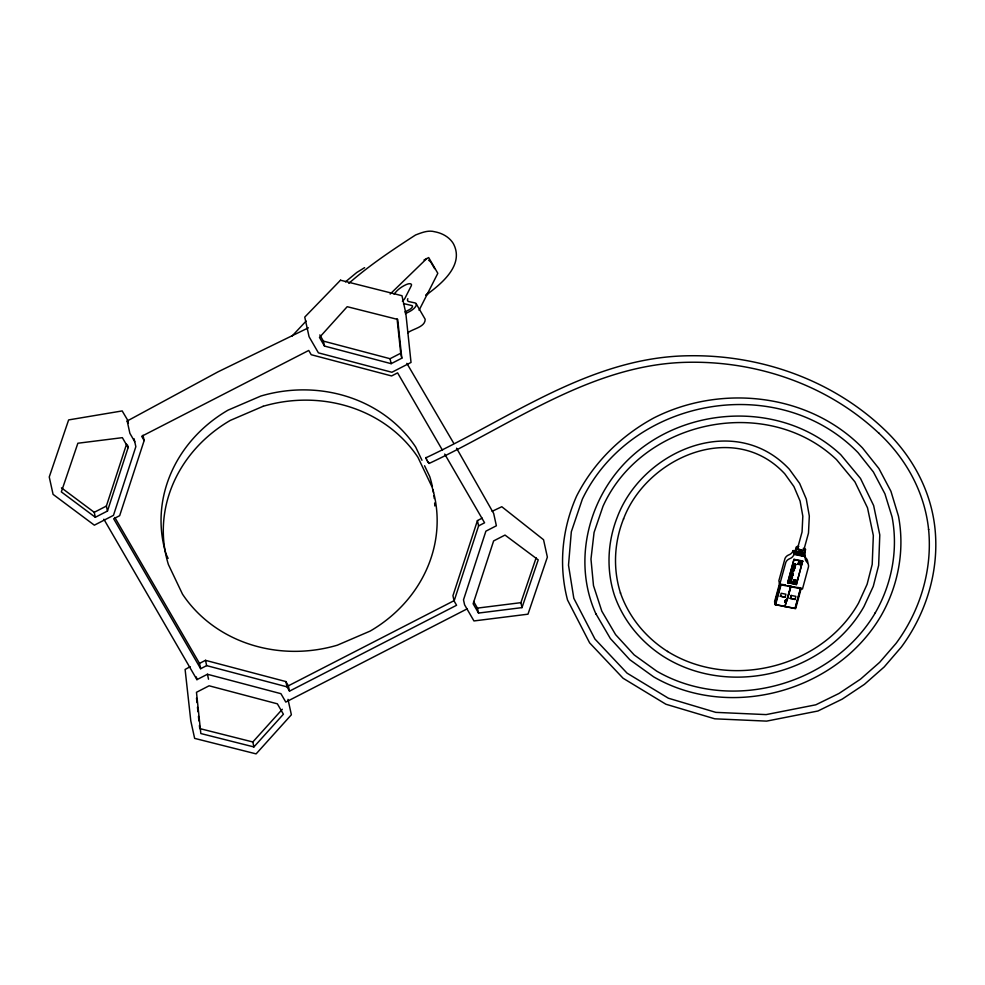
<?xml version="1.0" encoding="UTF-8"?>
<svg xmlns="http://www.w3.org/2000/svg" width="985" height="985" viewBox="0 0 985 985"><rect width="100%" height="100%" fill="white"/><g stroke="black" fill="none" stroke-linecap="round" stroke-linejoin="round"><path stroke-width="1.48" d="M795.584 579.796L795.794 580.596M800.202 564.134C798.798 565.956 801.224 562.62 799.611 563.765M790.684 575.166L791.214 574.526M792.383 577.247C790.918 579.426 792.691 575.511 790.93 577.087M792.642 575.4C790.659 574.341 793.516 575.843 792.125 575.868M789.416 579.611L789.945 580.263M792.654 567.766L794.107 567.754M794.07 567.619L794.55 568.37L794.353 567.766M795.043 566.104L793.541 565.661L793.294 566.35M795.609 564.59L795.363 564.811M800.657 563.974L800.386 563.186M426.603 459.441L425.963 457.496L426.406 457.939M595.9 613.766L610.343 638.514L629.747 659.667L653.671 676.867C729.799 720.934 836.093 691.864 880.652 616.438L880.799 616.216C898.172 586.124 905.018 550.356 898.455 516.115L890.933 491.293L878.915 468.552L862.491 447.941C808.968 393.175 720.811 383.781 653.72 417.997C620.858 435.875 593.536 462.691 576.57 496.169C562.053 528.81 558.421 565.341 567.52 599.988L589.621 642.86L623.074 678.246L665.909 704.238L714.79 718.816L766.625 721.118L817.919 711.01L842.224 699.116L864.411 684.353L884.21 666.943L901.361 647.034C926.306 613.298 939.247 570.82 935.024 528.896L934.987 528.539C930.936 490.001 911.642 454.959 883.471 428.697L883.262 428.487C831.389 379.57 760.088 354.698 689.217 355.757C591.616 356.693 510.907 417.935 426.074 457.717L426.333 458.788M429.091 463.282L427.318 460.918M789.182 579.402L789.97 580.571M792.346 567.705L792.802 568.554M795.412 566.498C795.572 564.774 791.608 565.181 793.307 566.707M803.994 549.396L808.488 533.057L809.313 516.054L806.284 499.038L799.635 483.413L789.367 469.266C735.327 411.558 643.316 449.862 617.607 516.337L617.509 516.62C607.56 541.43 606.157 569.33 614.295 594.866L614.406 595.199C623.271 620.796 641.272 642.479 664.112 656.909L664.333 657.032C730.119 697.934 825.836 674.159 864.005 606.501L873.276 586.346L878.645 565.39L879.79 534.941L873.646 505.576L860.496 478.451L840.771 454.713C784.454 401.905 690.62 404.49 633.54 454.738C589.387 493.399 571.362 559.825 596.011 614.098M798.416 564.22L798.872 562.977M793.972 570.389L792.925 570.204L793.578 569.625M794.279 579.845L793.578 580.67M790.364 574.846L790.893 575.696M794.366 569.97L794.07 570.734M789.33 581.987L789.896 581.125L790.992 581.507M800.608 564.171L800.571 563.383M804.179 552.4L804.363 551.662M804.363 553.89L804.548 553.164A4.925 1.847 15.4 0 1 802.098 553.681L801.408 552.93L801.913 554.407A4.937 1.847 15.4 0 0 804.363 553.89L802.824 553.311A3.251 1.219 15.4 0 1 801.199 553.656M798.65 552.166L799.401 550.96L798.65 552.166A4.913 1.847 15.4 0 0 802.295 552.954L801.802 551.477A3.238 1.219 15.4 0 1 800.202 551.218M801.913 554.407L802.098 553.681M779.726 582.898L774.567 601.798L775.195 604.667L795.646 608.656L801.211 588.304M807.663 562.891A6.796 6.181 -12.4 0 0 806.013 558.163A6.735 6.132 -12.4 0 1 804.486 552.794L805.324 556.636A6.735 6.132 -12.4 0 0 806.85 562.004A6.796 6.181 -12.4 0 1 808.513 566.732L802.479 589.018L779.701 584.573L785.833 562.312A6.796 6.181 -12.4 0 1 789.785 558.667A6.735 6.132 -12.4 0 0 793.947 554.407L793.097 550.566L795.929 551.12M779.8 584.61L775.035 602.069L775.589 604.568L795.178 608.398L800.743 588.033L797.936 587.491M775.195 604.667L780.76 584.302M775.589 604.568L781.24 584.179M780.416 596.368L781.167 593.278L785.882 594.201L785.131 597.292L780.379 596.184L785.131 597.292M797.838 555.072L798.601 553.865L797.838 555.072L795.129 553.471L795.326 552.733A4.925 1.847 15.4 0 1 795.154 551.231L794.944 551.969L795.511 551.662M796.372 584.61L802.652 561.007L796.372 584.61L787.655 582.591L794.008 559.32L801.211 560.724M787.729 582.923L794.008 559.32M788.763 580.99L788.431 582.283L789.022 581.285M791.25 572.544L790.795 573.799L791.115 572.581M789.736 581.199L789.342 582.172L789.022 581.175M790.081 577.419L790.906 576.951M791.09 573.75L791.287 572.753L793.294 573.787M792.814 571.091L792.802 572.273L793.085 571.386M785.193 602.13L785.513 600.197L786.695 600.431M786.227 600.345L785.488 600.05C783.334 601.823 786.88 602.931 784.934 602.069M784.836 606.551L785.907 602.598M785.033 606.588L790.746 586.087L788 585.546M786.904 600.493L790.943 586.124M787.052 600.678L790.98 586.272M793.873 583.095L792.802 583.021L793.873 583.095L794.119 581.926L793.134 581.692M792.888 583.058C797.296 583.662 793.664 584.031 794.427 581.975L795.511 581.901M798.65 562.201C801.655 563.075 800.325 563.198 800.091 561.265L801.125 561.598M802.8 555.774L801.507 555.86L801.716 555.134A4.937 1.859 15.4 0 1 798.035 554.346M794.181 583.145L794.427 581.975M799.832 562.435L800.091 561.265M790.364 598.351L791.164 595.445L795.868 596.356L795.117 599.446L790.364 598.351L795.117 599.446M790.401 598.535L791.164 595.445M802.566 555.823L804.166 554.617A4.925 1.847 15.4 0 0 804.339 553.681M795.067 608.336L800.62 587.971M797.727 547.734L802.061 531.974L802.824 516.177L800.091 501.045L793.91 486.541L784.799 473.847C734.465 419.462 646.874 456.868 623.493 519.033L623.591 518.75C614.135 542.353 612.793 568.887 620.538 593.167L620.427 592.835C628.861 617.189 645.988 637.812 667.707 651.541L667.485 651.405C730.451 690.534 822.044 667.781 858.575 603.042L867.108 584.277L872.205 564.38L873.338 535.508L867.502 507.792L854.931 481.862L836.487 459.589C767.13 393.778 642.097 419.561 602.98 506.339L594.066 532.466L590.975 559.123L593.487 585.607L601.835 611.217L615.588 634.623L634.18 654.914L656.712 671.154C730.033 713.583 832.362 685.511 875.259 612.892L875.111 613.126C891.807 584.216 898.369 549.852 892.078 516.965L884.924 493.83L873.387 471.975L858.083 452.681C778.704 371.197 631.422 397.386 582.357 499.136L571.325 531.765L568.505 565.193L573.812 598.289L594.94 639.043L627.063 673.149L668.396 698.217L715.824 712.364L766.121 714.605L815.826 704.804L839.011 693.452L860.508 679.158L879.691 662.289L896.054 643.39C920.15 610.798 932.647 569.749 928.572 529.24L928.609 529.585C924.73 492.315 906.003 458.481 878.768 433.117L878.965 433.326C828.274 385.517 758.598 361.224 689.34 362.258C592.933 363.305 512.877 424.264 429.078 463.467L428.45 462.851M798.786 553.139A3.251 1.219 15.4 0 1 797 552.068L797.222 551.341L795.535 552.006A4.937 1.847 15.4 0 0 798.256 553.619L798.995 552.413A3.251 1.219 15.4 0 1 798.256 552.092M801.507 555.86L801.002 554.383A3.238 1.219 15.4 0 1 799.401 554.124M802.295 552.954L801.802 551.477M798.244 553.619L798.995 552.413M107.463 511.03L128.136 447.609L122.362 437.66L77.864 443.238L61.341 491.897L95.323 517.273L107.463 511.03L106.38 506.068L126.572 444.087M142.985 435.271L144.155 440.554L119.665 515.684L113.669 518.763L200.657 668.704L206.653 665.626L287.041 686.865L289.516 691.125L456.584 605.27L454.11 601.01L452.94 595.716L477.429 520.597L482.219 518.122M454.11 601.01L478.587 525.891L477.429 520.597M521.988 607.622L538.216 559.862L505.01 535.077L493.62 540.925L473.132 603.78L478.525 613.064L521.988 607.622L520.905 602.66L536.135 557.793M792.666 569.638L792.642 570.352L792.137 569.502M798.022 563.715C799.66 561.536 797.604 565.008 798.995 563.9M794.341 570.13L793.356 570.906A1.662 1.514 -12.4 0 1 792.716 570.734L791.989 569.946M790.549 581.433L790.795 581.889M800.583 564.023L800.152 564.713M792.876 566.006L795.154 565.907M789.145 579.685L791.411 579.586M790.179 580.497L791.497 580.448L791.534 579.586M793.898 563.851L794.895 564.873M793.701 563.986L795.387 564.208M793.393 565.698L793.676 566.572M794.181 568.394L792.925 567.68M795.572 564.454L793.922 563.715M790.623 580.263L791.226 579.697L789.576 579.586M791.127 580.337L789.835 579.488M792.999 569.687L793.159 570.524L793.344 569.49M419.068 310.3L437.82 273.313L428.684 257.577L424.018 259.978M790.696 575.043L792.162 574.624M791.041 582.307L790.413 581.101M790.77 582.172L790.105 581.359L789.539 582.369M789.674 582.492L790.364 581.507M790.068 576.126L789.896 577.53L790.315 576.422M792.149 577.764L792.359 576.828L790.82 576.52M791.053 581.495L790.475 582.221M790.265 582.689L790.93 582.27M800.485 564.257L799.66 564.442M793.701 579.685L793.812 580.978M789.711 578.195L791.915 578.626M789.674 578.06L791.965 578.897L789.551 578.072M795.56 582.16L793.319 581.47M795.24 583.612L794.144 583.009M801.261 561.585C797.099 559.234 801.064 562.595 798.429 562.176M794.119 581.926L793.344 581.618M796.003 580.707L794.821 581.187M799.377 563.395L798.897 564.171M799.18 563.839L799.672 563.137M793.331 573.787L791.398 572.482M799.155 564.331L799.574 563.617M792.777 569.638L792.642 570.352M253.908 746.938L283.397 714.224L277.376 703.832L209.103 685.794L196.471 692.295L200.829 733.542L253.908 746.938L252.825 741.976L282.313 709.262M792.519 567.446L792.987 568.653M795.732 564.91L795.461 563.802M795.314 566.498L794.636 566.831M791.497 580.448L791.214 579.328M390.159 294.059L426.727 258.587M394.049 294.047L397.053 290.747A13.716 5.479 -30.1 0 1 406.128 284.628A6.144 2.45 -30.1 0 1 411.287 284.271L411.484 284.579A9.431 3.768 -30.1 0 1 411.053 286.253L405.094 297.999A9.801 3.915 -30.1 0 1 402.373 301.262M292.028 336.107L306.113 321.073M425.988 295.18C441.12 284.049 464.908 265.039 453.272 243.48C449.246 236.966 442.043 233.088 434.656 231.746C428.044 229.936 421.666 232.682 415.584 234.972C392.473 249.894 369.51 265.224 348.776 283.385M795.892 580.854L795.08 581.187M345.464 281.858L356.755 272.5L364.61 267.649M790.709 575.141L791.238 574.711L791.152 575.56M798.503 563.112L798.109 564.343L799.13 564.183M795.523 580.781L794.205 580.756M792.962 569.293L794.008 569.478M791.608 574.674L792.359 574.637M792.593 575.893L792.728 574.698M793.688 563.654L793.639 564.737M789.317 579.426L790.118 579.192M134.748 441.711L129.885 433.326L127.176 421.014L217.98 371.862L308.391 327.82M190.167 666.673L185.106 669.468L190.807 720.983L194.636 738.381L256.112 753.882L291.375 714.765L287.989 699.35M797.899 547.451L797.899 547.451A3.251 1.219 15.4 0 0 799.303 549.298A3.251 1.219 15.4 0 0 803.28 549.938A3.251 1.219 15.4 0 0 803.255 548.313M404.798 312.048L409.698 309.487A4.371 1.748 -30.1 0 0 412.099 305.609L404.946 303.897A10.81 4.322 -30.1 0 0 403.518 303.946M405.34 313.723L409.415 311.629A8.717 3.484 -30.1 0 0 415.719 306.384A8.717 3.484 -30.1 0 0 414.833 302.875L408.947 301.619A8.336 3.337 -30.1 0 1 407.852 298.677M407.679 332.942C412.124 328.867 425.335 327.377 425.175 319.275L416.052 303.54M319.829 334.937L323.4 341.106L390.06 358.712L400.723 353.233L397.09 318.943M61.464 487.846L94.24 512.311L106.38 506.068M391.156 363.674L401.806 358.195L397.706 319.435L347.2 306.692L319.485 337.436L324.496 346.067L391.156 363.674L390.06 358.712M200.657 668.704L199.499 663.41L205.496 660.332L285.884 681.571L288.346 685.831L289.516 691.125M478.587 525.891L484.583 522.801L444.703 454.073M103.868 519.218L196.938 679.65L207.429 674.257L280.934 693.686L285.798 702.071L467.013 608.939M288.346 685.831L454.073 600.665M795.338 564.664L793.688 564.27M794.944 566.461L793.368 566.301M794.439 568.308L792.679 567.963M798.97 564.306L798.207 564.43M492.155 511.301L501.796 506.733L543.548 539.731L547.365 557.116L527.985 614.184L473.957 620.944L464.6 604.827L463.504 599.865L485.888 531.174L496.378 525.781L493.67 513.468L456.56 448.187M795.782 579.685L795.818 580.461M795.548 564.873L793.972 564.824M792.703 567.483L794.489 567.631M794.341 568.64L794.624 567.606M792.482 574.538L792.962 575.326L792.248 575.72M793.861 570.684L793.319 570.771A1.662 1.514 -12.4 0 1 792.691 570.598L792.174 570.216M795.375 580.842L794.612 580.879M792.913 567.409L793.59 567.36M793.171 574.033L791.287 572.753M473.588 601.466L477.429 608.102L520.905 602.66M794.156 568.825L793.417 568.653M794.686 566.56L793.996 566.535M793.073 567.643L793.75 567.668M790.93 575.289L792.26 574.772L790.623 575.462M794.439 566.991L792.839 566.018M793.664 568.69L794.723 568.604L794.76 567.754M790.696 580.682L789.367 580.14M795.129 553.471L796.212 553.521M795.535 552.006L797.013 552.068M791.337 576.299L792.445 577.235M790.856 575.548L791.238 574.711M800.805 555.109L798.342 554.641M793.861 565.636L794.993 566.141M794.846 581.335L793.984 580.965M790.315 579.057L791.029 579.229M793.947 554.407L805.324 556.636M794.082 559.652L802.726 561.339M798.552 562.337L800.928 562.546M794.464 582.123L795.474 582.32M788.406 582.147L789.564 582.504M787.655 582.591L796.299 584.277M782.521 584.474L785.71 585.053M782.188 584.585L785.057 585.139M787.926 585.706L790.783 586.26M792.445 586.592L799.746 588.008M786.904 599.754L786.104 602.611M785.673 600.407L786.301 600.345M795.08 563.765L793.885 563.58L793.812 564.861M793.799 567.249L794.649 567.754M252.825 741.976L199.746 728.58L199.413 725.526M790.29 580.362L789.638 579.98M793.467 566.67L795.08 566.855L795.264 565.907M793.812 569.268L794.39 569.958M795.264 563.703L795.584 565.008L793.775 564.725M428.586 260.138L430.433 261.69M790.647 575.597L790.339 574.957M794.119 569.428L794.403 570.106M431.135 262.638L434.619 268.634M790.29 576.287L790.672 576.914M406.854 363.354L453.654 443.151M128.321 421.26L122.177 410.93L68.63 419.918L49.25 476.986L53.079 494.371L94.351 525.177L113.46 515.364L135.844 446.673L134.095 438.756M427.724 461.731L428.143 462.445M144.155 440.554L141.68 436.293L308.748 350.451L311.211 354.711L391.599 375.95L397.595 372.859L442.474 450.231M114.814 517.457L199.499 663.41M127.176 421.014L128.419 423.402M427.305 460.943L426.53 459.355M421.974 460.278L415.695 447.079A137.481 124.996 -12.4 0 0 260.877 396.032L228.027 410.154A137.481 124.996 -12.4 0 0 166.157 554.309L168.103 558.409M424.572 465.745L429.78 476.678A137.481 124.996 -12.4 0 1 432.403 486.725M779.701 584.573L778.864 580.731L784.996 558.47A6.796 6.181 -12.4 0 1 788.936 554.838A6.735 6.132 -12.4 0 0 793.097 550.566M477.429 608.102L478.525 613.064M400.723 353.233L401.806 358.195M323.4 341.106L324.496 346.067M285.884 681.571L287.041 686.865M205.496 660.332L206.653 665.626M207.429 674.257L208.525 679.219M196.335 676.917L196.938 679.65M127.582 445.134L128.136 447.609M94.24 512.311L95.323 517.273M196.507 698.033L196.988 702.613M197.48 707.193L197.96 711.773M198.453 716.366L198.933 720.946M804.511 548.189A4.925 1.847 15.4 0 1 803.612 550.763A4.925 1.847 15.4 0 1 796.742 548.571A4.925 1.847 15.4 0 1 798.81 546.367M802.504 552.216A4.937 1.859 15.4 0 1 798.847 551.44M805.127 550.775A4.913 1.847 15.4 0 1 804.93 551.711L804.745 552.437A4.937 1.847 15.4 0 0 804.597 550.947M801.605 552.203A3.238 1.219 15.4 0 1 799.204 551.686M798.441 552.893A4.925 1.847 15.4 0 1 795.745 551.28M795.56 549.79A4.925 1.847 15.4 0 1 796.126 549.47M802.098 552.905A3.251 1.219 15.4 0 1 801.408 552.93M795.929 550.196A4.937 1.847 15.4 0 1 796.766 550.024M432.981 489.656A137.481 124.996 -12.4 0 1 433.486 492.598M433.917 495.566A137.481 124.996 -12.4 0 1 434.274 498.533M434.656 502.99A137.481 124.996 -12.4 0 1 434.804 505.958M796.139 549.815L795.954 550.553A4.937 1.847 15.4 0 1 795.769 549.051L795.954 548.325A4.913 1.847 15.4 0 0 796.139 549.815M340.502 280.208L304.747 317.108L309.068 336.722L318.414 352.852L391.919 372.268L411.028 362.443L405.808 313.119L401.978 295.722L340.502 280.208M428.438 293.037L426.197 295.106L428.438 293.037M263.143 406.288L230.281 420.41A137.481 124.996 -12.4 0 0 168.41 564.565L182.496 594.152A137.481 124.996 -12.4 0 0 337.301 645.2L370.151 631.089A137.481 124.996 -12.4 0 0 432.033 486.922L417.948 457.335A137.481 124.996 -12.4 0 0 263.143 406.288"/></g></svg>
